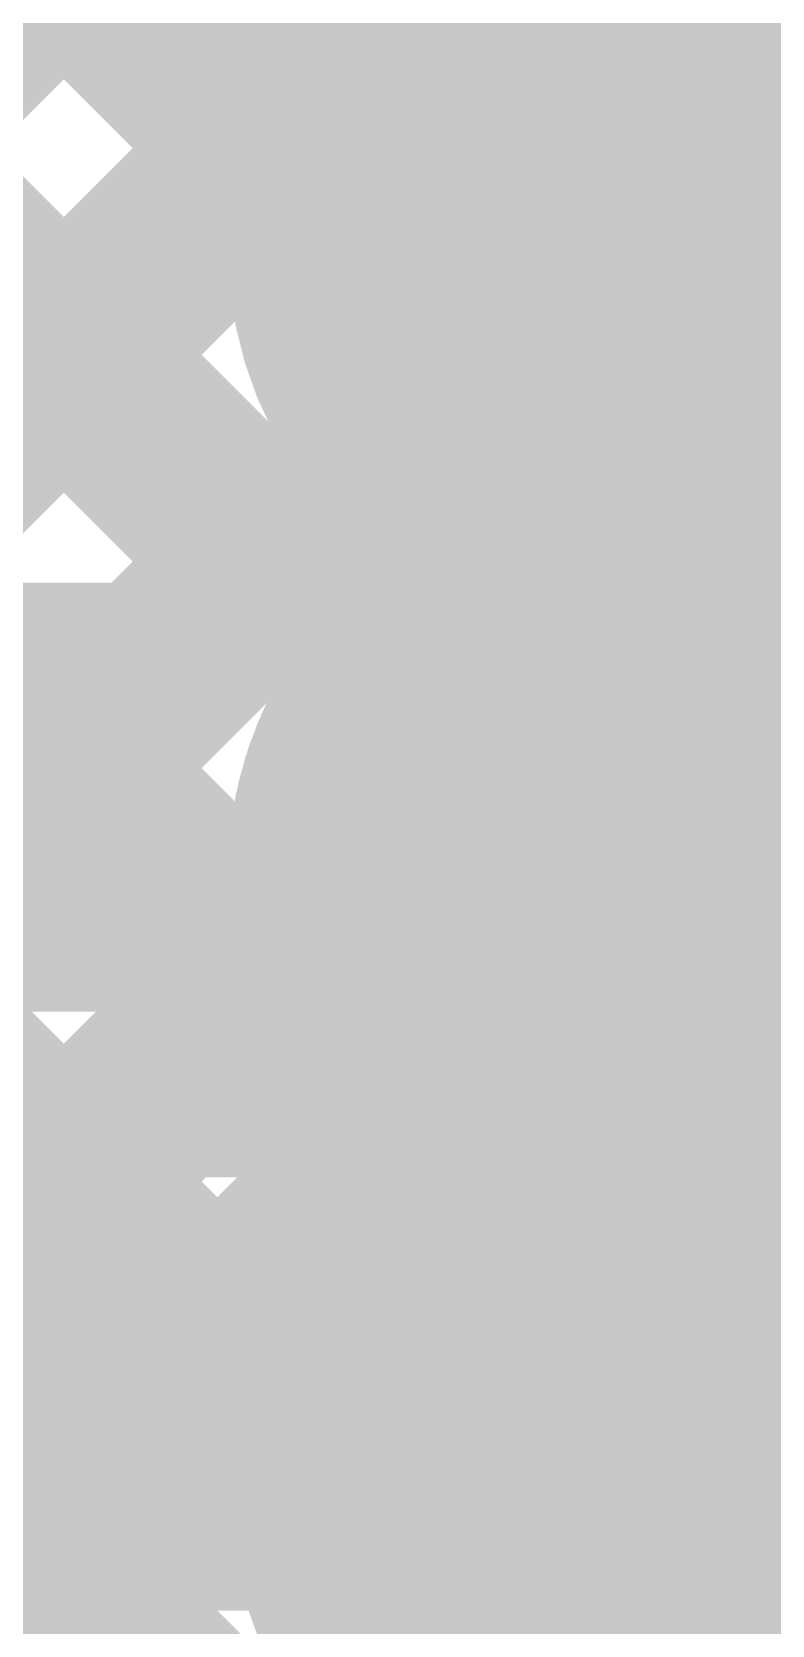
# Model space of a CAD drawing. Header units: millimetres. Extents: x 13 to 259, y -2 to 326.
# Drawn here: x 131.032 to 132.551, y 119.156 to 122.427 of the extents above; entities that cross this region are included whole.
import ezdxf

# ---------------------------------------------------------------- set-up
doc = ezdxf.new("R2010")
doc.units = ezdxf.units.MM
for name, color, linetype in [('BottomLayer', 5, 'Continuous'), ('ConnectLayer', 7, 'Continuous'), ('DrillDrawing', 1, 'Continuous'), ('Mechanical14', 56, 'Continuous'), ('Mechanical8', 56, 'Continuous'), ('MidLayer1', 16, 'Continuous'), ('MidLayer2', 76, 'Continuous'), ('MidLayer3', 90, 'Continuous'), ('MidLayer4', 156, 'Continuous'), ('MidLayer5', 130, 'Continuous'), ('MidLayer6', 216, 'Continuous'), ('MultiLayer', 9, 'Continuous'), ('TopLayer', 1, 'Continuous'), ('TopPaste', 8, 'Continuous'), ('TopSolder', 216, 'Continuous')]:
    doc.layers.add(name, color=color, linetype=linetype)

# ---------------------------------------------------------------- blocks, each defined once
blk = doc.blocks.new('SAMTEC_ASP_127797_01_185')
at = {"layer": 'Mechanical14', "const_width": 0.1}
for points in [[(-19.9009, -3.0594), (-19.9009, -2.7038)], [(-19.4691, -3.0594), (-19.4691, -2.7038)], [(-18.6309, -3.0594), (-18.6309, -2.7038)], [(-18.1991, -3.0594), (-18.1991, -2.7038)], [(-17.3609, -3.0594), (-17.3609, -2.7038)], [(-16.9291, -3.0594), (-16.9291, -2.7038)], [(-19.9009, -2.9464), (-20.7391, -2.9464)], [(-18.6309, -2.9464), (-19.4691, -2.9464)], [(-17.3609, -2.9464), (-18.1991, -2.9464)], [(-16.0909, -2.9464), (-16.9291, -2.9464)], [(-20.0152, -3.2004), (-20.0152, -3.0594)], [(-19.9009, -3.0594), (-20.0152, -3.0594)], [(-19.3548, -3.0594), (-19.4691, -3.0594)], [(-19.3548, -3.2004), (-19.3548, -3.0594)], [(-18.7452, -3.2004), (-18.7452, -3.0594)], [(-18.6309, -3.0594), (-18.7452, -3.0594)], [(-18.0848, -3.0594), (-18.1991, -3.0594)], [(-18.0848, -3.2004), (-18.0848, -3.0594)], [(-17.4752, -3.2004), (-17.4752, -3.0594)], [(-17.3609, -3.0594), (-17.4752, -3.0594)], [(-16.8148, -3.0594), (-16.9291, -3.0594)], [(-20.0152, -3.2004), (-20.6248, -3.2004)], [(-18.7452, -3.2004), (-19.3548, -3.2004)], [(-17.4752, -3.2004), (-18.0848, -3.2004)]]:
    blk.add_lwpolyline(points, dxfattribs=at)
at = {"layer": 'Mechanical14', "const_width": 0.05}
for points in [[(-19.9259, -2.9464, 1), (-19.8759, -2.9464, 1)], [(-19.4941, -2.9464, 1), (-19.4441, -2.9464, 1)], [(-18.6559, -2.9464, 1), (-18.6059, -2.9464, 1)], [(-18.2241, -2.9464, 1), (-18.1741, -2.9464, 1)], [(-17.3859, -2.9464, 1), (-17.3359, -2.9464, 1)], [(-16.9541, -2.9464, 1), (-16.9041, -2.9464, 1)], [(-20.0402, -3.0594, 1), (-19.9902, -3.0594, 1)], [(-20.0402, -3.0594, 1), (-19.9902, -3.0594, 1)], [(-19.9259, -3.0594, 1), (-19.8759, -3.0594, 1)], [(-19.9259, -3.0594, 1), (-19.8759, -3.0594, 1)], [(-19.4941, -3.0594, 1), (-19.4441, -3.0594, 1)], [(-19.4941, -3.0594, 1), (-19.4441, -3.0594, 1)], [(-19.3798, -3.0594, 1), (-19.3298, -3.0594, 1)], [(-19.3798, -3.0594, 1), (-19.3298, -3.0594, 1)], [(-18.7702, -3.0594, 1), (-18.7202, -3.0594, 1)], [(-18.7702, -3.0594, 1), (-18.7202, -3.0594, 1)], [(-18.6559, -3.0594, 1), (-18.6059, -3.0594, 1)], [(-18.6559, -3.0594, 1), (-18.6059, -3.0594, 1)], [(-18.2241, -3.0594, 1), (-18.1741, -3.0594, 1)], [(-18.2241, -3.0594, 1), (-18.1741, -3.0594, 1)], [(-18.1098, -3.0594, 1), (-18.0598, -3.0594, 1)], [(-18.1098, -3.0594, 1), (-18.0598, -3.0594, 1)], [(-17.5002, -3.0594, 1), (-17.4502, -3.0594, 1)], [(-17.5002, -3.0594, 1), (-17.4502, -3.0594, 1)], [(-17.3859, -3.0594, 1), (-17.3359, -3.0594, 1)], [(-17.3859, -3.0594, 1), (-17.3359, -3.0594, 1)], [(-16.9541, -3.0594, 1), (-16.9041, -3.0594, 1)], [(-16.9541, -3.0594, 1), (-16.9041, -3.0594, 1)], [(-20.0402, -3.2004, 1), (-19.9902, -3.2004, 1)], [(-20.0402, -3.2004, 1), (-19.9902, -3.2004, 1)], [(-19.3798, -3.2004, 1), (-19.3298, -3.2004, 1)], [(-19.3798, -3.2004, 1), (-19.3298, -3.2004, 1)], [(-18.7702, -3.2004, 1), (-18.7202, -3.2004, 1)], [(-18.7702, -3.2004, 1), (-18.7202, -3.2004, 1)], [(-18.1098, -3.2004, 1), (-18.0598, -3.2004, 1)], [(-18.1098, -3.2004, 1), (-18.0598, -3.2004, 1)], [(-17.5002, -3.2004, 1), (-17.4502, -3.2004, 1)], [(-17.5002, -3.2004, 1), (-17.4502, -3.2004, 1)]]:
    blk.add_lwpolyline(points, format="xyb", close=True, dxfattribs=at)
at = {"layer": 'Mechanical8', "const_width": 0.1}
for points in [[(-19.685, -2.905), (-19.685, -1.905)], [(-18.415, -2.905), (-18.415, -1.905)], [(-17.145, -2.905), (-17.145, -1.905)], [(-19.685, -3.175), (-19.685, -2.175)], [(-18.415, -3.175), (-18.415, -2.175)], [(-17.145, -3.175), (-17.145, -2.175)], [(-19.955, -3.175), (-20.955, -3.175)], [(-19.685, -3.175), (-20.685, -3.175)], [(-19.685, -4.175), (-19.685, -3.175)], [(-18.685, -3.175), (-19.685, -3.175)], [(-18.415, -3.175), (-19.415, -3.175)], [(-18.415, -4.175), (-18.415, -3.175)], [(-17.415, -3.175), (-18.415, -3.175)], [(-17.145, -3.175), (-18.145, -3.175)], [(-17.145, -4.175), (-17.145, -3.175)], [(-16.145, -3.175), (-17.145, -3.175)], [(-15.875, -3.175), (-16.875, -3.175)]]:
    blk.add_lwpolyline(points, dxfattribs=at)
at = {"layer": 'Mechanical8', "const_width": 0.05}
for points in [[(-19.71, -2.905, 1), (-19.66, -2.905, 1)], [(-18.44, -2.905, 1), (-18.39, -2.905, 1)], [(-17.17, -2.905, 1), (-17.12, -2.905, 1)], [(-19.98, -3.175, 1), (-19.93, -3.175, 1)], [(-19.71, -3.175, 1), (-19.66, -3.175, 1)], [(-19.71, -3.175, 1), (-19.66, -3.175, 1)], [(-19.71, -3.175, 1), (-19.66, -3.175, 1)], [(-19.71, -3.175, 1), (-19.66, -3.175, 1)], [(-19.44, -3.175, 1), (-19.39, -3.175, 1)], [(-18.71, -3.175, 1), (-18.66, -3.175, 1)], [(-18.44, -3.175, 1), (-18.39, -3.175, 1)], [(-18.44, -3.175, 1), (-18.39, -3.175, 1)], [(-18.44, -3.175, 1), (-18.39, -3.175, 1)], [(-18.44, -3.175, 1), (-18.39, -3.175, 1)], [(-18.17, -3.175, 1), (-18.12, -3.175, 1)], [(-17.44, -3.175, 1), (-17.39, -3.175, 1)], [(-17.17, -3.175, 1), (-17.12, -3.175, 1)], [(-17.17, -3.175, 1), (-17.12, -3.175, 1)], [(-17.17, -3.175, 1), (-17.12, -3.175, 1)], [(-17.17, -3.175, 1), (-17.12, -3.175, 1)], [(-16.9, -3.175, 1), (-16.85, -3.175, 1)], [(-19.71, -4.175, 1), (-19.66, -4.175, 1)], [(-18.44, -4.175, 1), (-18.39, -4.175, 1)], [(-17.17, -4.175, 1), (-17.12, -4.175, 1)]]:
    blk.add_lwpolyline(points, format="xyb", close=True, dxfattribs=at)
at = {"layer": 'TopLayer', "const_width": 0.32}
for points in [[(-19.845, -3.175, 1), (-19.525, -3.175, 1)], [(-18.575, -3.175, 1), (-18.255, -3.175, 1)], [(-17.305, -3.175, 1), (-16.985, -3.175, 1)]]:
    blk.add_lwpolyline(points, format="xyb", close=True, dxfattribs=at)
at = {"layer": 'TopPaste', "const_width": 0.32}
for points in [[(-19.845, -3.175, 1), (-19.525, -3.175, 1)], [(-18.575, -3.175, 1), (-18.255, -3.175, 1)], [(-17.305, -3.175, 1), (-16.985, -3.175, 1)]]:
    blk.add_lwpolyline(points, format="xyb", close=True, dxfattribs=at)
at = {"layer": 'TopSolder', "const_width": 0.4216}
for points in [[(-19.8958, -3.175, 1), (-19.4742, -3.175, 1)], [(-18.6258, -3.175, 1), (-18.2042, -3.175, 1)], [(-17.3558, -3.175, 1), (-16.9342, -3.175, 1)]]:
    blk.add_lwpolyline(points, format="xyb", close=True, dxfattribs=at)

msp = doc.modelspace()

# ---------------------------------------------------------------- linework, layer by layer
at = {"layer": 'BottomLayer', "const_width": 0.25}
for points in [[(132.1001, 121.9757, 1), (132.35, 121.9757, 1)], [(132.1001, 120.7057, 1), (132.35, 120.7057, 1)], [(132.1001, 119.4357, 1), (132.35, 119.4357, 1)]]:
    msp.add_lwpolyline(points, format="xyb", close=True, dxfattribs=at)
at = {"layer": 'ConnectLayer', "const_width": 0.4}
for points in [[(125.7827, 128.7753), (137.1066, 117.4514)], [(125.7827, 128.7753), (132.0266, 122.5314)], [(132.6074, 122.4251), (138.8859, 128.7036)], [(125.6759, 128.0335), (131.6422, 122.0673)], [(125.676, 128.0335), (132.4645, 121.2449)], [(125.582, 127.279), (131.7744, 121.0865)], [(125.582, 127.279), (131.7744, 121.0865)], [(126.0833, 115.901), (136.8557, 126.6734)], [(132.6074, 122.425), (136.8557, 126.6734)], [(132.319, 121.2882), (137.5497, 126.5188)], [(126.2534, 125.759), (132.0225, 119.9899)], [(126.2534, 125.759), (132.0225, 119.9899)], [(126.4514, 124.7124), (131.6415, 119.5224)], [(126.4514, 124.7124), (131.6415, 119.5224)], [(130.7973, 120.615), (134.4301, 124.2477)], [(132.6104, 119.8825), (136.8583, 124.1304)], [(126.3158, 123.9995), (135.041, 115.2744)], [(126.3158, 123.9995), (130.8796, 119.4357)], [(132.319, 121.2882), (134.8543, 123.8235)], [(130.8811, 123.6768), (132.0266, 122.5313)], [(129.6437, 121.3121), (131.6382, 123.3066)], [(130.4569, 123.2526), (131.6422, 122.0672)], [(123.9293, 115.444), (131.6418, 123.1566)], [(126.7, 118.2148), (131.6418, 123.1566)], [(127.921, 119.4357), (131.6418, 123.1565)], [(129.6437, 121.1584), (131.6418, 123.1566)], [(131.4448, 123.1132), (133.943, 120.615)], [(130.0326, 122.8283), (131.7744, 121.0865)], [(124.1214, 114.7876), (132.0246, 122.6908)], [(126.7, 117.3663), (132.0246, 122.6908)], [(128.7695, 119.4357), (132.0246, 122.6908)], [(129.9488, 120.615), (132.0246, 122.6908)], [(131.0205, 122.6889), (132.4645, 121.2449)], [(129.6084, 122.404), (132.0225, 119.9899)], [(130.5963, 122.2647), (131.7744, 121.0865)], [(129.1841, 121.9798), (131.6415, 119.5224)], [(130.172, 121.8404), (131.3974, 120.615)], [(126.7, 116.5178), (131.7757, 121.5934)], [(129.6181, 119.4357), (131.7757, 121.5934)], [(128.7598, 121.5555), (131.7718, 118.5435)], [(132.319, 121.2882), (132.4696, 121.4388)], [(132.3191, 121.2882), (132.4697, 121.4388)], [(132.3166, 121.3929), (132.4645, 121.2449)], [(132.3166, 121.3929), (132.4645, 121.2449)], [(129.6429, 120.615), (131.6421, 120.615)], [(126.129, 115.0981), (131.6426, 120.6117)], [(126.8025, 115.7717), (131.6426, 120.6118)], [(130.4666, 119.4357), (131.6426, 120.6117)], [(132.6104, 119.8825), (133.0483, 120.3204)], [(132.6104, 119.8825), (133.0483, 120.3204)], [(132.6058, 120.2551), (133.0444, 119.8165)], [(132.6059, 120.2551), (133.0444, 119.8165)], [(132.6059, 120.2551), (133.0444, 119.8165)], [(119.5651, 107.6857), (132.0287, 120.1493)], [(126.7, 114.8207), (132.0287, 120.1494)], [(131.3151, 119.4357), (132.0287, 120.1493)], [(129.7971, 119.735), (131.7166, 119.735)], [(130.5803, 119.735), (130.9296, 119.3857)], [(131.2651, 119.3857), (131.6144, 119.735)], [(131.4289, 119.735), (131.6415, 119.5224)], [(132.7335, 119.735), (132.9866, 119.735)], [(127.1796, 119.4357), (131.6351, 119.4357)], [(130.1208, 119.3857), (131.6372, 119.3857)], [(117.8779, 105.1499), (131.7783, 119.0504)], [(126.7, 113.9722), (131.7783, 119.0504)]]:
    msp.add_lwpolyline(points, dxfattribs=at)
at = {"layer": 'ConnectLayer'}
for points, const_width in [([(132.815, 121.9757, 1), (131.6351, 121.9757, 1)], 0.4), ([(132.815, 121.9757, 1), (131.6351, 121.9757, 1)], 0.4), ([(131.9266, 122.5314, 1), (132.1266, 122.5314, 1)], 0.2), ([(131.9266, 122.5313, 1), (132.1266, 122.5313, 1)], 0.2), ([(132.5074, 122.4251, 1), (132.7074, 122.4251, 1)], 0.2), ([(132.5074, 122.425, 1), (132.7074, 122.425, 1)], 0.2), ([(131.5422, 122.0673, 1), (131.7422, 122.0673, 1)], 0.2), ([(131.5422, 122.0672, 1), (131.7422, 122.0672, 1)], 0.2), ([(132.275, 121.9757, 1), (132.175, 121.9757, 1)], 0.4), ([(132.275, 121.9757, 1), (132.175, 121.9757, 1)], 0.4), ([(131.5351, 121.9757, 1), (131.7351, 121.9757, 1)], 0.2), ([(131.5351, 121.9757, 1), (131.7351, 121.9757, 1)], 0.2), ([(132.075, 121.9757, 1), (132.275, 121.9757, 1)], 0.2), ([(132.075, 121.9757, 1), (132.275, 121.9757, 1)], 0.2), ([(132.175, 121.9757, 1), (132.375, 121.9757, 1)], 0.2), ([(132.175, 121.9757, 1), (132.375, 121.9757, 1)], 0.2), ([(131.6757, 121.5934, 1), (131.8757, 121.5934, 1)], 0.2), ([(131.6757, 121.5934, 1), (131.8757, 121.5934, 1)], 0.2), ([(132.3696, 121.4388, 1), (132.5696, 121.4388, 1)], 0.2), ([(132.3697, 121.4388, 1), (132.5697, 121.4388, 1)], 0.2), ([(132.2166, 121.3929, 1), (132.4166, 121.3929, 1)], 0.2), ([(132.2166, 121.3929, 1), (132.4166, 121.3929, 1)], 0.2), ([(132.815, 120.7057, 1), (131.6351, 120.7057, 1)], 0.4), ([(132.815, 120.7057, 1), (131.6351, 120.7057, 1)], 0.4), ([(132.815, 120.7057, 1), (131.6351, 120.7057, 1)], 0.4), ([(132.219, 121.2882, 1), (132.419, 121.2882, 1)], 0.2), ([(132.219, 121.2882, 1), (132.419, 121.2882, 1)], 0.2), ([(132.219, 121.2882, 1), (132.419, 121.2882, 1)], 0.2), ([(132.2191, 121.2882, 1), (132.4191, 121.2882, 1)], 0.2), ([(132.3645, 121.2449, 1), (132.5645, 121.2449, 1)], 0.2), ([(132.3645, 121.2449, 1), (132.5645, 121.2449, 1)], 0.2), ([(132.3645, 121.2449, 1), (132.5645, 121.2449, 1)], 0.2), ([(132.3645, 121.2449, 1), (132.5645, 121.2449, 1)], 0.2), ([(131.6744, 121.0865, 1), (131.8744, 121.0865, 1)], 0.2), ([(131.6744, 121.0865, 1), (131.8744, 121.0865, 1)], 0.2), ([(131.6744, 121.0865, 1), (131.8744, 121.0865, 1)], 0.2), ([(131.6744, 121.0865, 1), (131.8744, 121.0865, 1)], 0.2), ([(131.5351, 120.7057, 1), (131.7351, 120.7057, 1)], 0.2), ([(131.5351, 120.7057, 1), (131.7351, 120.7057, 1)], 0.2), ([(131.5351, 120.7057, 1), (131.7351, 120.7057, 1)], 0.2), ([(131.2974, 120.615, 1), (131.4974, 120.615, 1)], 0.2), ([(131.5421, 120.615, 1), (131.7421, 120.615, 1)], 0.2), ([(131.5421, 120.615, 1), (131.7421, 120.615, 1)], 0.2), ([(131.5426, 120.6118, 1), (131.7426, 120.6118, 1)], 0.2), ([(131.5426, 120.6117, 1), (131.7426, 120.6117, 1)], 0.2), ([(131.5426, 120.6117, 1), (131.7426, 120.6117, 1)], 0.2), ([(132.5058, 120.2551, 1), (132.7058, 120.2551, 1)], 0.2), ([(132.5059, 120.2551, 1), (132.7059, 120.2551, 1)], 0.2), ([(132.5059, 120.2551, 1), (132.7059, 120.2551, 1)], 0.2), ([(131.9287, 120.1494, 1), (132.1287, 120.1494, 1)], 0.2), ([(131.9287, 120.1493, 1), (132.1287, 120.1493, 1)], 0.2), ([(131.9287, 120.1493, 1), (132.1287, 120.1493, 1)], 0.2), ([(132.815, 119.4357, 1), (131.6351, 119.4357, 1)], 0.4), ([(132.815, 119.4357, 1), (131.6351, 119.4357, 1)], 0.4), ([(131.9225, 119.9899, 1), (132.1225, 119.9899, 1)], 0.2), ([(131.9225, 119.9899, 1), (132.1225, 119.9899, 1)], 0.2), ([(131.9225, 119.9899, 1), (132.1225, 119.9899, 1)], 0.2), ([(132.5104, 119.8825, 1), (132.7104, 119.8825, 1)], 0.2), ([(132.5104, 119.8825, 1), (132.7104, 119.8825, 1)], 0.2), ([(132.5104, 119.8825, 1), (132.7104, 119.8825, 1)], 0.2), ([(131.3289, 119.735, 1), (131.5289, 119.735, 1)], 0.2), ([(131.5144, 119.735, 1), (131.7144, 119.735, 1)], 0.2), ([(131.6166, 119.735, 1), (131.8166, 119.735, 1)], 0.2), ([(131.6166, 119.735, 1), (131.8166, 119.735, 1)], 0.2), ([(132.6335, 119.735, 1), (132.8335, 119.735, 1)], 0.2), ([(132.6335, 119.735, 1), (132.8335, 119.735, 1)], 0.2), ([(131.5415, 119.5224, 1), (131.7415, 119.5224, 1)], 0.2), ([(131.5415, 119.5224, 1), (131.7415, 119.5224, 1)], 0.2), ([(131.5415, 119.5224, 1), (131.7415, 119.5224, 1)], 0.2), ([(131.5415, 119.5224, 1), (131.7415, 119.5224, 1)], 0.2), ([(130.7796, 119.4357, 1), (130.9796, 119.4357, 1)], 0.2), ([(131.2151, 119.4357, 1), (131.4151, 119.4357, 1)], 0.2), ([(131.5351, 119.4357, 1), (131.7351, 119.4357, 1)], 0.2), ([(131.5351, 119.4357, 1), (131.7351, 119.4357, 1)], 0.2), ([(131.5351, 119.4357, 1), (131.7351, 119.4357, 1)], 0.2), ([(131.5351, 119.4357, 1), (131.7351, 119.4357, 1)], 0.2), ([(130.8296, 119.3857, 1), (131.0296, 119.3857, 1)], 0.2), ([(131.1651, 119.3857, 1), (131.3651, 119.3857, 1)], 0.2), ([(131.5372, 119.3857, 1), (131.7372, 119.3857, 1)], 0.2), ([(131.5372, 119.3857, 1), (131.7372, 119.3857, 1)], 0.2), ([(131.6783, 119.0504, 1), (131.8783, 119.0504, 1)], 0.2), ([(131.6783, 119.0504, 1), (131.8783, 119.0504, 1)], 0.2)]:
    msp.add_lwpolyline(points, format="xyb", close=True, dxfattribs=dict(at, const_width=const_width))
at = {"layer": 'ConnectLayer', "const_width": 0.4}
for points in [[(131.6421, 120.615, -1.080315), (132.815, 120.7057)], [(131.6351, 119.4357, -1), (132.815, 119.4357)], [(131.6372, 119.3857, -0.155453), (131.7166, 119.735)], [(132.7335, 119.735, -0.133797), (132.815, 119.4357)]]:
    msp.add_lwpolyline(points, format="xyb", dxfattribs=at)
at = {"layer": 'DrillDrawing', "const_width": 0.0508}
for points in [[(132.098, 122.1027), (132.098, 122.2297)], [(132.098, 122.2297), (132.352, 122.2297)], [(132.352, 122.1027), (132.352, 122.2297)], [(131.971, 121.8487), (131.971, 122.1027)], [(131.971, 122.1027), (132.098, 122.1027)], [(132.352, 122.1027), (132.479, 122.1027)], [(132.479, 121.8487), (132.479, 122.1027)], [(131.971, 121.8487), (132.098, 121.8487)], [(132.098, 121.7217), (132.098, 121.8487)], [(132.352, 121.8487), (132.479, 121.8487)], [(132.352, 121.7217), (132.352, 121.8487)], [(132.098, 121.7217), (132.352, 121.7217)], [(132.098, 120.8327), (132.098, 120.9597)], [(132.098, 120.9597), (132.352, 120.9597)], [(132.352, 120.8327), (132.352, 120.9597)], [(131.971, 120.5787), (131.971, 120.8327)], [(131.971, 120.8327), (132.098, 120.8327)], [(132.352, 120.8327), (132.479, 120.8327)], [(132.479, 120.5787), (132.479, 120.8327)], [(131.971, 120.5787), (132.098, 120.5787)], [(132.098, 120.4517), (132.098, 120.5787)], [(132.352, 120.5787), (132.479, 120.5787)], [(132.352, 120.4517), (132.352, 120.5787)], [(132.098, 120.4517), (132.352, 120.4517)], [(132.098, 119.5627), (132.098, 119.6897)], [(132.098, 119.6897), (132.352, 119.6897)], [(132.352, 119.5627), (132.352, 119.6897)], [(131.971, 119.3087), (131.971, 119.5627)], [(131.971, 119.5627), (132.098, 119.5627)], [(132.352, 119.5627), (132.479, 119.5627)], [(132.479, 119.3087), (132.479, 119.5627)], [(131.971, 119.3087), (132.098, 119.3087)], [(132.098, 119.1817), (132.098, 119.3087)], [(132.352, 119.3087), (132.479, 119.3087)], [(132.352, 119.1817), (132.352, 119.3087)], [(132.098, 119.1817), (132.352, 119.1817)]]:
    msp.add_lwpolyline(points, dxfattribs=at)
at = {"layer": 'DrillDrawing', "const_width": 0.0254}
for points in [[(132.0853, 122.2297, 1), (132.1107, 122.2297, 1)], [(132.0853, 122.2297, 1), (132.1107, 122.2297, 1)], [(132.3393, 122.2297, 1), (132.3647, 122.2297, 1)], [(132.3393, 122.2297, 1), (132.3647, 122.2297, 1)], [(131.9583, 122.1027, 1), (131.9837, 122.1027, 1)], [(131.9583, 122.1027, 1), (131.9837, 122.1027, 1)], [(132.0853, 122.1027, 1), (132.1107, 122.1027, 1)], [(132.0853, 122.1027, 1), (132.1107, 122.1027, 1)], [(132.3393, 122.1027, 1), (132.3647, 122.1027, 1)], [(132.3393, 122.1027, 1), (132.3647, 122.1027, 1)], [(132.4663, 122.1027, 1), (132.4917, 122.1027, 1)], [(132.4663, 122.1027, 1), (132.4917, 122.1027, 1)], [(131.9583, 121.8487, 1), (131.9837, 121.8487, 1)], [(131.9583, 121.8487, 1), (131.9837, 121.8487, 1)], [(132.0853, 121.8487, 1), (132.1107, 121.8487, 1)], [(132.0853, 121.8487, 1), (132.1107, 121.8487, 1)], [(132.3393, 121.8487, 1), (132.3647, 121.8487, 1)], [(132.3393, 121.8487, 1), (132.3647, 121.8487, 1)], [(132.4663, 121.8487, 1), (132.4917, 121.8487, 1)], [(132.4663, 121.8487, 1), (132.4917, 121.8487, 1)], [(132.0853, 121.7217, 1), (132.1107, 121.7217, 1)], [(132.0853, 121.7217, 1), (132.1107, 121.7217, 1)], [(132.3393, 121.7217, 1), (132.3647, 121.7217, 1)], [(132.3393, 121.7217, 1), (132.3647, 121.7217, 1)], [(132.0853, 120.9597, 1), (132.1107, 120.9597, 1)], [(132.0853, 120.9597, 1), (132.1107, 120.9597, 1)], [(132.3393, 120.9597, 1), (132.3647, 120.9597, 1)], [(132.3393, 120.9597, 1), (132.3647, 120.9597, 1)], [(131.9583, 120.8327, 1), (131.9837, 120.8327, 1)], [(131.9583, 120.8327, 1), (131.9837, 120.8327, 1)], [(132.0853, 120.8327, 1), (132.1107, 120.8327, 1)], [(132.0853, 120.8327, 1), (132.1107, 120.8327, 1)], [(132.3393, 120.8327, 1), (132.3647, 120.8327, 1)], [(132.3393, 120.8327, 1), (132.3647, 120.8327, 1)], [(132.4663, 120.8327, 1), (132.4917, 120.8327, 1)], [(132.4663, 120.8327, 1), (132.4917, 120.8327, 1)], [(131.9583, 120.5787, 1), (131.9837, 120.5787, 1)], [(131.9583, 120.5787, 1), (131.9837, 120.5787, 1)], [(132.0853, 120.5787, 1), (132.1107, 120.5787, 1)], [(132.0853, 120.5787, 1), (132.1107, 120.5787, 1)], [(132.3393, 120.5787, 1), (132.3647, 120.5787, 1)], [(132.3393, 120.5787, 1), (132.3647, 120.5787, 1)], [(132.4663, 120.5787, 1), (132.4917, 120.5787, 1)], [(132.4663, 120.5787, 1), (132.4917, 120.5787, 1)], [(132.0853, 120.4517, 1), (132.1107, 120.4517, 1)], [(132.0853, 120.4517, 1), (132.1107, 120.4517, 1)], [(132.3393, 120.4517, 1), (132.3647, 120.4517, 1)], [(132.3393, 120.4517, 1), (132.3647, 120.4517, 1)], [(132.0853, 119.6897, 1), (132.1107, 119.6897, 1)], [(132.0853, 119.6897, 1), (132.1107, 119.6897, 1)], [(132.3393, 119.6897, 1), (132.3647, 119.6897, 1)], [(132.3393, 119.6897, 1), (132.3647, 119.6897, 1)], [(131.9583, 119.5627, 1), (131.9837, 119.5627, 1)], [(131.9583, 119.5627, 1), (131.9837, 119.5627, 1)], [(132.0853, 119.5627, 1), (132.1107, 119.5627, 1)], [(132.0853, 119.5627, 1), (132.1107, 119.5627, 1)], [(132.3393, 119.5627, 1), (132.3647, 119.5627, 1)], [(132.3393, 119.5627, 1), (132.3647, 119.5627, 1)], [(132.4663, 119.5627, 1), (132.4917, 119.5627, 1)], [(132.4663, 119.5627, 1), (132.4917, 119.5627, 1)], [(131.9583, 119.3087, 1), (131.9837, 119.3087, 1)], [(131.9583, 119.3087, 1), (131.9837, 119.3087, 1)], [(132.0853, 119.3087, 1), (132.1107, 119.3087, 1)], [(132.0853, 119.3087, 1), (132.1107, 119.3087, 1)], [(132.3393, 119.3087, 1), (132.3647, 119.3087, 1)], [(132.3393, 119.3087, 1), (132.3647, 119.3087, 1)], [(132.4663, 119.3087, 1), (132.4917, 119.3087, 1)], [(132.4663, 119.3087, 1), (132.4917, 119.3087, 1)], [(132.0853, 119.1817, 1), (132.1107, 119.1817, 1)], [(132.0853, 119.1817, 1), (132.1107, 119.1817, 1)], [(132.3393, 119.1817, 1), (132.3647, 119.1817, 1)], [(132.3393, 119.1817, 1), (132.3647, 119.1817, 1)]]:
    msp.add_lwpolyline(points, format="xyb", close=True, dxfattribs=at)
at = {"layer": 'MidLayer1', "const_width": 0.25}
for points in [[(132.1001, 121.9757, 1), (132.35, 121.9757, 1)], [(132.1001, 120.7057, 1), (132.35, 120.7057, 1)], [(132.1001, 119.4357, 1), (132.35, 119.4357, 1)]]:
    msp.add_lwpolyline(points, format="xyb", close=True, dxfattribs=at)
at = {"layer": 'MidLayer2', "const_width": 0.25}
for points in [[(132.1001, 121.9757, 1), (132.35, 121.9757, 1)], [(132.1001, 120.7057, 1), (132.35, 120.7057, 1)], [(132.1001, 119.4357, 1), (132.35, 119.4357, 1)]]:
    msp.add_lwpolyline(points, format="xyb", close=True, dxfattribs=at)
at = {"layer": 'MidLayer2', "const_width": 0.2}
msp.add_lwpolyline([(123.6, 121.1957), (136.5351, 121.1957)], dxfattribs=at)
at = {"layer": 'MidLayer3', "const_width": 0.25}
for points in [[(132.1001, 121.9757, 1), (132.35, 121.9757, 1)], [(132.1001, 120.7057, 1), (132.35, 120.7057, 1)], [(132.1001, 119.4357, 1), (132.35, 119.4357, 1)]]:
    msp.add_lwpolyline(points, format="xyb", close=True, dxfattribs=at)
at = {"layer": 'MidLayer3', "const_width": 0.2}
msp.add_lwpolyline([(129.6148, 120.175), (134.2, 120.175)], dxfattribs=at)
at = {"layer": 'MidLayer4'}
for points, const_width in [([(132.1001, 121.9757, 1), (132.35, 121.9757, 1)], 0.25), ([(132.1001, 120.7057, 1), (132.35, 120.7057, 1)], 0.25), ([(132.175, 120.7057, 1), (132.275, 120.7057, 1)], 0.1), ([(132.1001, 119.4357, 1), (132.35, 119.4357, 1)], 0.25), ([(132.175, 119.4357, 1), (132.275, 119.4357, 1)], 0.1)]:
    msp.add_lwpolyline(points, format="xyb", close=True, dxfattribs=dict(at, const_width=const_width))
at = {"layer": 'MidLayer4', "const_width": 0.2}
for points in [[(129.1637, 121.1957), (133.698, 121.1957)], [(127.6415, 116.1222), (132.225, 120.7057)], [(132.225, 119.4357), (132.7873, 119.9979)]]:
    msp.add_lwpolyline(points, dxfattribs=at)
at = {"layer": 'MidLayer5', "const_width": 0.25}
for points in [[(132.1001, 121.9757, 1), (132.35, 121.9757, 1)], [(132.1001, 120.7057, 1), (132.35, 120.7057, 1)], [(132.1001, 119.4357, 1), (132.35, 119.4357, 1)]]:
    msp.add_lwpolyline(points, format="xyb", close=True, dxfattribs=at)
at = {"layer": 'MidLayer6', "const_width": 0.25}
for points in [[(132.1001, 121.9757, 1), (132.35, 121.9757, 1)], [(132.1001, 120.7057, 1), (132.35, 120.7057, 1)], [(132.1001, 119.4357, 1), (132.35, 119.4357, 1)]]:
    msp.add_lwpolyline(points, format="xyb", close=True, dxfattribs=at)
at = {"layer": 'MultiLayer', "const_width": 0.25}
for points in [[(132.1001, 121.9757, 1), (132.35, 121.9757, 1)], [(132.1001, 120.7057, 1), (132.35, 120.7057, 1)], [(132.1001, 119.4357, 1), (132.35, 119.4357, 1)]]:
    msp.add_lwpolyline(points, format="xyb", close=True, dxfattribs=at)
at = {"layer": 'TopLayer', "const_width": 0.25}
for points in [[(132.1001, 121.9757, 1), (132.35, 121.9757, 1)], [(132.1001, 120.7057, 1), (132.35, 120.7057, 1)], [(132.1001, 119.4357, 1), (132.35, 119.4357, 1)]]:
    msp.add_lwpolyline(points, format="xyb", close=True, dxfattribs=at)

# ---------------------------------------------------------------- block references
at = {"rotation": 270}
msp.add_blockref('SAMTEC_ASP_127797_01_185', (135.4, 102.2907), dxfattribs=at)

doc.saveas('drawing.dxf')
